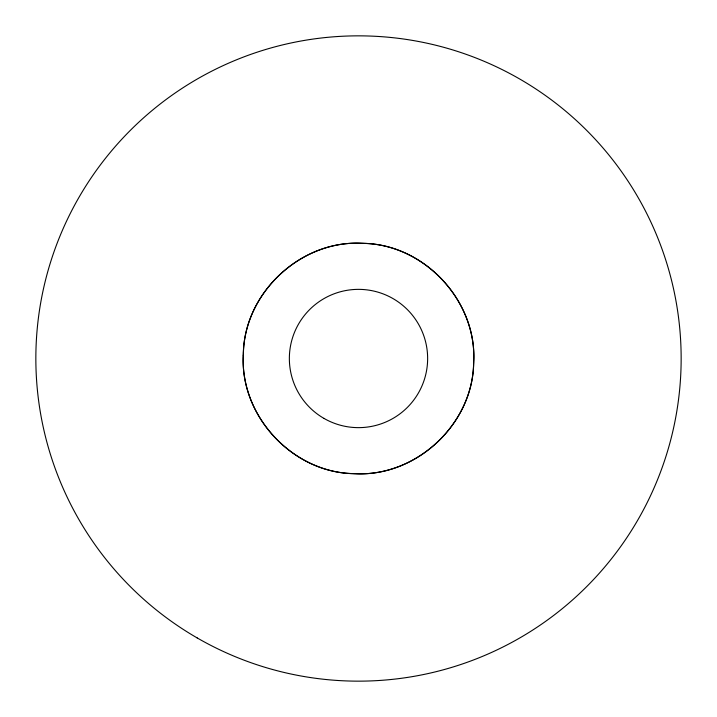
<?xml version="1.0" encoding="UTF-8"?>
<svg xmlns="http://www.w3.org/2000/svg" width="717" height="717" viewBox="0 0 717 717"><rect width="100%" height="100%" fill="white"/><g stroke="black" fill="none" stroke-linecap="round" stroke-linejoin="round"><path stroke-width="1.08" d="M243.305 355.668C240.213 417.186 294.078 473.767 355.668 473.695C417.186 476.787 473.767 422.922 473.695 361.332C476.787 299.814 422.922 243.233 361.332 243.305C299.814 240.213 243.233 294.078 243.305 355.668M243.404 352.845C238.842 414.274 291.263 472.118 352.845 473.596C414.274 478.158 472.118 425.737 473.596 364.155C478.158 302.726 425.737 244.882 364.155 243.404C302.726 238.842 244.882 291.263 243.404 352.845M197.175 637.924A322.65 322.65 0 0 0 681.15 358.5A322.65 322.65 0 0 0 197.175 79.076A322.65 322.65 0 0 0 197.175 637.924M323.932 418.378A69.137 69.137 0 0 0 427.637 358.5A69.137 69.137 0 0 0 323.932 298.622A69.137 69.137 0 0 0 323.932 418.378"/></g></svg>
